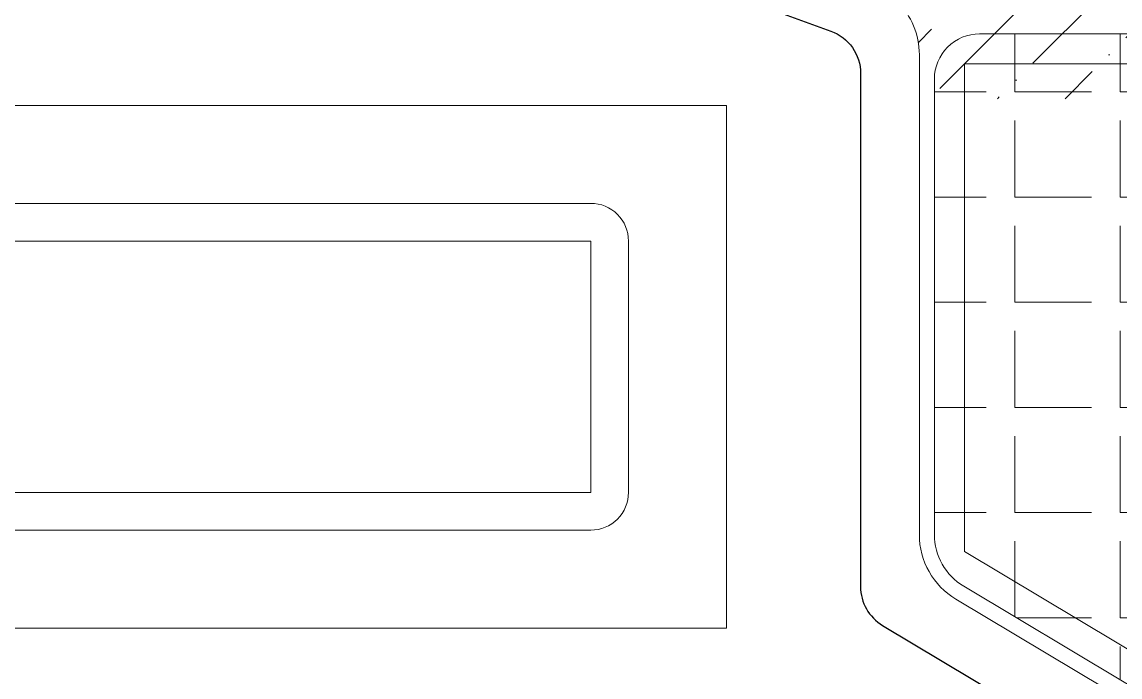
# Model space of a CAD drawing. Header units: millimetres. Extents: x 1134 to 2451, y -9 to 375.
# Drawn here: x 1551.34 to 1558.62, y 274.32 to 278.67 of the extents above; entities that cross this region are included whole.
import ezdxf
from ezdxf.lldxf.tags import DXFTag

# ---------------------------------------------------------------- set-up
doc = ezdxf.new("R2010")
doc.units = ezdxf.units.MM
doc.layers.get('0').update_dxf_attribs({"lineweight": 5})
doc.layers.add('07 Cutline', color=4, linetype='Continuous')
doc.layers.add('COF', color=110, linetype='Continuous', lineweight=5)
doc.layers.add('TFPC', color=50, linetype='Continuous', lineweight=5)
tags = doc.linetypes.add('CENTER', pattern=[0.6, 0.375, -0.075, 0.075, -0.075]).pattern_tags.tags
tags[10:11] = [DXFTag(74, 4), DXFTag(75, 0), DXFTag(340, '0'), DXFTag(46, 1.0), DXFTag(50, 0.0), DXFTag(44, 0.0), DXFTag(45, 0.0)]
tags[8:9] = [DXFTag(74, 4), DXFTag(75, 0), DXFTag(340, '0'), DXFTag(46, 1.0), DXFTag(50, 0.0), DXFTag(44, 0.0), DXFTag(45, 0.0)]
tags[6:7] = [DXFTag(74, 4), DXFTag(75, 0), DXFTag(340, '0'), DXFTag(46, 1.0), DXFTag(50, 0.0), DXFTag(44, 0.0), DXFTag(45, 0.0)]
tags[4:5] = [DXFTag(74, 4), DXFTag(75, 0), DXFTag(340, '0'), DXFTag(46, 1.0), DXFTag(50, 0.0), DXFTag(44, 0.0), DXFTag(45, 0.0)]

# ---------------------------------------------------------------- blocks, each defined once
blk = doc.blocks.new('R213NRK-001-COF-V01-A')
blk.add_lwpolyline([(1629.3617, 263.8305), (1638.8017, 263.8305), (1638.8017, 260.3605), (1629.3617, 260.3605)], close=True)
at = {"color": 95}
blk.add_lwpolyline([(1638.1517, 262.9305), (1638.1517, 261.2605, -0.414214), (1637.9017, 261.0105), (1630.2617, 261.0105, -0.414214), (1630.0117, 261.2605), (1630.0117, 262.9305, -0.414214), (1630.2617, 263.1805), (1637.9017, 263.1805, -0.414214)], format="xyb", close=True, dxfattribs=at)
at = {"color": 1, "linetype": 'CENTER', "lineweight": 5}
blk.add_lwpolyline([(1630.2617, 262.9305), (1637.9017, 262.9305), (1637.9017, 261.2605), (1630.2617, 261.2605)], close=True, dxfattribs=at)
at = {"layer": '07 Cutline'}
blk.add_lwpolyline([(1628.9427, 267.156), (1639.2207, 267.156, -0.414214), (1639.4207, 266.956), (1639.4207, 266.8052, -0.254671), (1639.3291, 266.6372), (1639.0211, 266.4383, 0.254671), (1638.8838, 266.1863), (1638.8838, 264.7569, 0.315299), (1639.0812, 264.475), (1639.4943, 264.3246, -0.315299), (1639.6917, 264.0427), (1639.6917, 260.6354, 0.263643), (1639.8375, 260.378), (1641.2294, 259.5442, -0.263643)], format="xyb", dxfattribs=at)
blk = doc.blocks.new('R213NRK-004-TFPC-V02-A')
at = {"lineweight": 5, "true_color": 0x636466}
h = blk.add_hatch(dxfattribs=at)
h.set_pattern_fill('ANSI36', color=251, scale=0.1)
h.set_pattern_definition([(45, (-48.01836, 13.53342), (0.1683798, 0.61739261), [0.79375, -0.15875, 0, -0.15875])])
h.paths.add_polyline_path([(1335.8108, 302.1748, -0.256633), (1336.0427, 302.5969), (1331.4354, 302.5969, -0.198912), (1331.789, 302.4504), (1332.1644, 302.075, -0.198912), (1332.3108, 301.7215), (1332.3108, 300.6445, 0.198912), (1332.4573, 300.291), (1332.5661, 300.1821, -0.198912), (1332.7126, 299.8286), (1332.7126, 299.5365), (1335.8108, 299.5365)])
at = {"layer": 'TFPC', "lineweight": 5}
h = blk.add_hatch(dxfattribs=at)
h.set_pattern_fill('ANGLE', color=32, scale=0.1)
h.set_pattern_definition([(0, (-549.45064, 218.8312), (0, 0.6985), [0.508, -0.1905]), (90, (-549.45064, 218.8312), (-0.6985, 4e-17), [0.508, -0.1905])])
edge = h.paths.add_edge_path()
edge.add_arc((1333.2126, 296.6422), 0.4, 180, 239.07825)
edge.add_line((1333.007, 296.299), (1335.1358, 295.0239))
edge.add_arc((1335.3413, 295.3671), 0.4, 239.07825, 270)
edge.add_line((1335.3413, 294.9671), (1340.3416, 294.9671))
edge.add_arc((1340.3416, 295.2671), 0.3, 270, 360)
edge.add_line((1340.6416, 295.2671), (1340.6416, 298.2275))
edge.add_arc((1340.2416, 298.2275), 0.4, 0, 45.97995)
edge.add_arc((1336.9261, 294.7966), 5.1711, 45.97995, 89.07442)
edge.add_line((1337.0096, 299.967), (1337.008, 299.9671))
edge.add_line((1337.008, 299.9671), (1333.1126, 299.9671))
edge.add_arc((1333.1126, 299.6671), 0.3, 90, 180)
edge.add_line((1332.8126, 299.6671), (1332.8126, 296.6422))
at = {"layer": 'TFPC', "color": 2}
blk.add_lwpolyline([(1337.0708, 303.4469), (1330.5508, 303.4469, 0.414214), (1330.3508, 303.2469), (1330.3508, 302.7969, 0.414214), (1330.5508, 302.5969), (1331.4354, 302.5969, -0.198912), (1331.789, 302.4504), (1332.1644, 302.075, -0.198912), (1332.3108, 301.7215), (1332.3108, 300.6445, 0.198912), (1332.4573, 300.291), (1332.5661, 300.1821, -0.198912), (1332.7126, 299.8286), (1332.7126, 296.6422, 0.263643), (1332.9556, 296.2133), (1335.1485, 294.8997, -0.263643)], format="xyb", dxfattribs=at)
at = {"layer": 'TFPC', "color": 32, "lineweight": 5}
blk.add_lwpolyline([(1337.008, 299.9671), (1333.1126, 299.9671, 0.414214), (1332.8126, 299.6671), (1332.8126, 296.6422, 0.263643), (1333.007, 296.299), (1335.1358, 295.0239, 0.135746), (1335.3413, 294.9671), (1340.3416, 294.9671, 0.414214), (1340.6416, 295.2671), (1340.6416, 298.2275, 0.203361), (1340.5195, 298.5151, 0.190283), (1337.0096, 299.967)], format="xyb", dxfattribs=at)
at = {"layer": 'TFPC', "color": 0, "lineweight": 5}
blk.add_lwpolyline([(1337.0072, 299.7671), (1333.0126, 299.7671), (1333.0126, 296.5289), (1335.286, 295.1671), (1340.4416, 295.1671), (1340.4416, 298.3113, 0.194704)], format="xyb", close=True, dxfattribs=at)

msp = doc.modelspace()

# ---------------------------------------------------------------- block references
at = {"lineweight": 5}
msp.add_blockref('R213NRK-004-TFPC-V02-A', (224.5783, -21.3774), dxfattribs=at)
at = {"layer": 'COF', "lineweight": 5}
msp.add_blockref('R213NRK-001-COF-V01-A', (-82.7909, 14.2835), dxfattribs=at)

doc.saveas('drawing.dxf')
